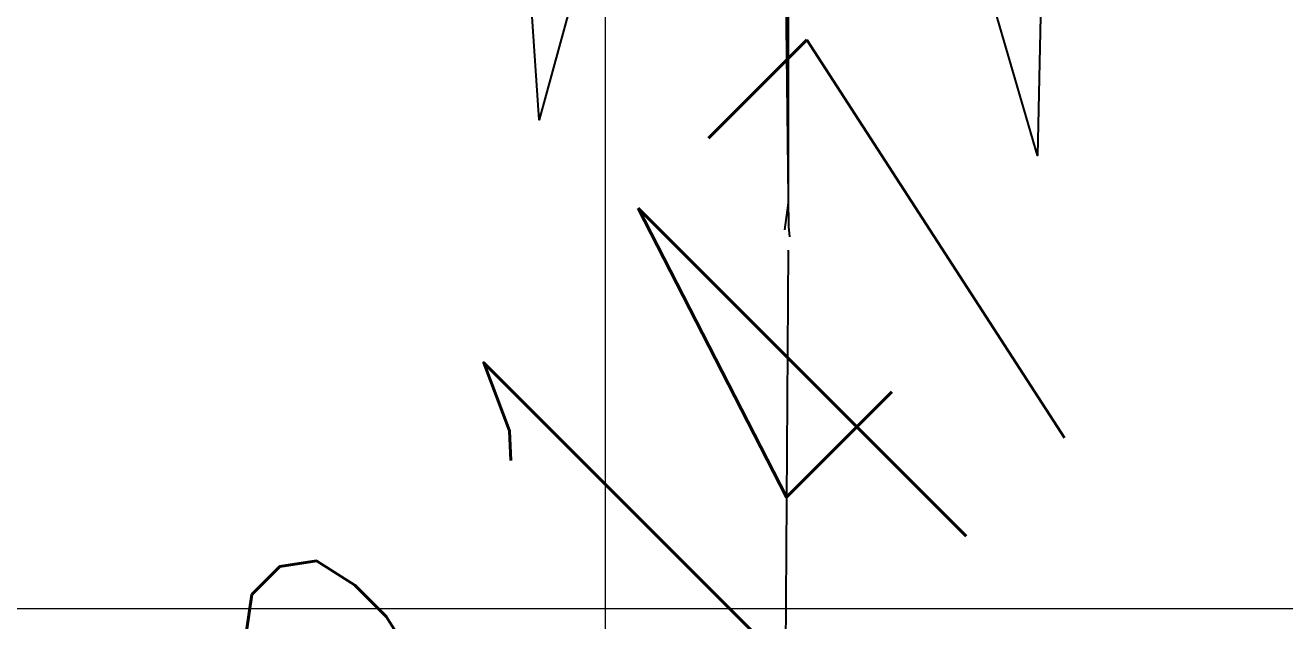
# Model space of a CAD drawing. Header units: millimetres. Extents: x 684983 to 685377, y 990360 to 990509.
# Drawn here: x 685051.013 to 685053.186, y 990432.018 to 990433.046 of the extents above; entities that cross this region are included whole.
import ezdxf

# ---------------------------------------------------------------- set-up
doc = ezdxf.new("R2010")
doc.units = ezdxf.units.MM
doc.layers.add('grid', color=8, linetype='Continuous', lineweight=9)
doc.layers.add('GRID LEVELS', color=7, linetype='Continuous', lineweight=13)
doc.layers.add('SYMBOLS', color=7, linetype='Continuous')
doc.styles.get("Standard").update_dxf_attribs({"font": 'RomanS'})

# ---------------------------------------------------------------- blocks, each defined once
blk = doc.blocks.new('A$C11072AF8')
at = {"color": 3}
blk.add_line((0.7527, 0.03), (0.7578, 0.8082), dxfattribs=at)
for points in [[(0.7538, 0.8315), (0.7578, 0.8627), (0.7578, 1.4423)], [(0.553, 1.2582), (0.4711, 0.9582), (0.4506, 1.2582)], [(1.0513, 1.2377), (1.0445, 0.9173), (0.9489, 1.2446)], [(0.751, 1.4287), (0.7578, 0.8354), (0.7591, 0.8234)]]:
    blk.add_lwpolyline(points, dxfattribs=at)
blk = doc.blocks.new('A$C0CA14312')
blk.add_blockref('A$C11072AF8', (0, 0))
blk = doc.blocks.new('CCONUT')
at = {"xscale": 0.6000000000000001, "yscale": 0.6000000000000001, "zscale": 0.6000000000000001}
blk.add_blockref('A$C0CA14312', (-0.45164, -0.018), dxfattribs=at)

msp = doc.modelspace()

# ---------------------------------------------------------------- linework, layer by layer
at = {"layer": 'grid'}
for p, q in [((685052.0136, 990509.1548), (685052.0136, 990370.8996)), ((685085.1957, 990432.0381), (684982.7636, 990432.0381))]:
    msp.add_line(p, q, dxfattribs=at)

# ---------------------------------------------------------------- block references
at = {"layer": 'SYMBOLS', "ltscale": 10, "xscale": 2.5, "yscale": 2.5, "zscale": 2.5}
msp.add_blockref('CCONUT', (685052.322, 990431.49, 98.088), dxfattribs=at)

# ---------------------------------------------------------------- texts
at = {"layer": 'GRID LEVELS', "width": 0.5}
for s, p in [('98.147', (685051.63, 990431.1578, 98.1468)), ('98.052', (685053.63, 990431.1578, 98.0517))]:
    msp.add_text(s, height=0.8, rotation=45, dxfattribs=at).set_placement(p)

doc.saveas('drawing.dxf')
